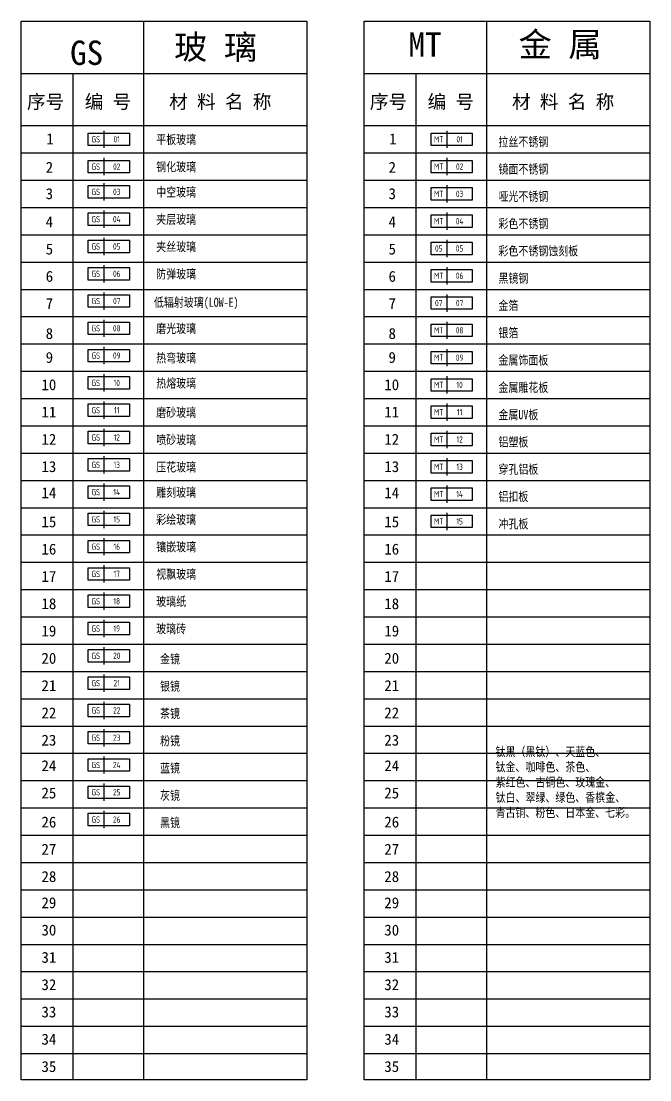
# Model space of a CAD drawing. Header units: millimetres. Extents: x -108685 to 756730, y -311791 to -113.
# Drawn here: x -36600 to -31439, y -280121 to -271435 of the extents above; entities that cross this region are included whole.
import ezdxf
from ezdxf.enums import TextEntityAlignment as Align

# ---------------------------------------------------------------- set-up
doc = ezdxf.new("R2010")
doc.units = ezdxf.units.MM
doc.layers.add('XX9-【标注引线】Dim', color=44, linetype='Continuous')
doc.styles.add('BLIP', font='ARCHSTYL.SHX', dxfattribs={"width": 0.75, "height": 12})
doc.styles.add('LRL-DIMT', font='archquik.shx', dxfattribs={"width": 0.8})
doc.styles.add('LRL-TXT1', font='NSimSun.ttf', dxfattribs={"width": 0.8})
doc.styles.add('新宋体', font='NSimSun.ttf')
doc.styles.add('黑体', font='simhei.ttf')

# ---------------------------------------------------------------- blocks, each defined once
blk = doc.blocks.new('FIN-REF')
for p, q in [((0, -3.5), (0, 3.5)), ((0, 3.5), (23, 3.5)), ((9, -4.83), (9, 4.83)), ((23, 3.5), (23, -3.5)), ((23, -3.5), (0, -3.5))]:
    blk.add_line(p, q)
at = {"style": 'BLIP', "width": 0.8, "flags": 4}
for p in [(-1.25, -3.33), (-1.16, -7.76)]:
    blk.add_attdef('ITEM', text='', height=3.5, dxfattribs=at).set_placement(p, align=Align.BOTTOM_RIGHT)
for tag, p in [('ITEM', (4.27, 0.01)), ('NUM', (15.95, 0.01)), ('ITEM', (10.51, -6.85)), ('ITEM', (10.51, -11.28))]:
    blk.add_attdef(tag, text='', height=3.5, dxfattribs=at).set_placement(p, align=Align.MIDDLE)
for p in [(23.89, -3.41), (24.07, -7.75)]:
    blk.add_attdef('ITEM', text='', height=3.5, dxfattribs=at).set_placement(p, align=Align.BOTTOM_LEFT)

msp = doc.modelspace()

# ---------------------------------------------------------------- linework, layer by layer
for p, q in [((-36599.7, -271435), (-34253.5, -271435)), ((-35595.3, -271435), (-35595.3, -280121.4)), ((-34253.5, -271435), (-34253.5, -280121.4)), ((-33785.4, -271435), (-31439.1, -271435)), ((-32780.9, -271435), (-32780.9, -280121.4)), ((-31439.1, -271435), (-31439.1, -280121.4)), ((-36599.7, -271863.5), (-34253.5, -271863.5)), ((-36175.1, -271863.5), (-36175.1, -280121.4)), ((-33785.4, -271863.5), (-31439.1, -271863.5)), ((-33360.7, -271863.5), (-33360.7, -280121.4)), ((-36599.7, -272292), (-34253.5, -272292)), ((-33785.4, -272292), (-31439.1, -272292)), ((-36599.7, -272516), (-34253.5, -272516)), ((-33785.4, -272516), (-31439.1, -272516)), ((-36599.7, -272739.9), (-34253.5, -272739.9)), ((-33785.4, -272739.9), (-31439.1, -272739.9)), ((-36599.7, -272963.8), (-34253.5, -272963.8)), ((-33785.4, -272963.8), (-31439.1, -272963.8)), ((-36599.7, -273187.8), (-34253.5, -273187.8)), ((-33785.4, -273187.8), (-31439.1, -273187.8)), ((-36599.7, -273411.7), (-34253.5, -273411.7)), ((-33785.4, -273411.7), (-31439.1, -273411.7)), ((-36599.7, -273635.6), (-34253.5, -273635.6)), ((-33785.4, -273635.6), (-31439.1, -273635.6)), ((-36599.7, -273859.5), (-34253.5, -273859.5)), ((-33785.4, -273859.5), (-31439.1, -273859.5)), ((-36599.7, -274083.5), (-34253.5, -274083.5)), ((-33785.4, -274083.5), (-31439.1, -274083.5)), ((-36599.7, -274307.4), (-34253.5, -274307.4)), ((-33785.4, -274307.4), (-31439.1, -274307.4)), ((-36599.7, -274531.3), (-34253.5, -274531.3)), ((-33785.4, -274531.3), (-31439.1, -274531.3)), ((-36599.7, -274755.2), (-34253.5, -274755.2)), ((-33785.4, -274755.2), (-31439.1, -274755.2)), ((-36599.7, -274979.2), (-34253.5, -274979.2)), ((-33785.4, -274979.2), (-31439.1, -274979.2)), ((-36599.7, -275203.1), (-34253.5, -275203.1)), ((-33785.4, -275203.1), (-31439.1, -275203.1)), ((-36599.7, -275427), (-34253.5, -275427)), ((-33785.4, -275427), (-31439.1, -275427)), ((-36599.7, -275651), (-34253.5, -275651)), ((-33785.4, -275651), (-31439.1, -275651)), ((-36599.7, -275874.9), (-34253.5, -275874.9)), ((-33785.4, -275874.9), (-31439.1, -275874.9)), ((-36599.7, -276098.8), (-34253.5, -276098.8)), ((-33785.4, -276098.8), (-31439.1, -276098.8)), ((-36599.7, -276322.7), (-34253.5, -276322.7)), ((-33785.4, -276322.7), (-31439.1, -276322.7)), ((-36599.7, -276546.7), (-34253.5, -276546.7)), ((-33785.4, -276546.7), (-31439.1, -276546.7)), ((-36599.7, -276770.6), (-34253.5, -276770.6)), ((-33785.4, -276770.6), (-31439.1, -276770.6)), ((-36599.7, -276994.5), (-34253.5, -276994.5)), ((-33785.4, -276994.5), (-31439.1, -276994.5)), ((-36599.7, -277218.5), (-34253.5, -277218.5)), ((-33785.4, -277218.5), (-31439.1, -277218.5)), ((-36599.7, -277442.4), (-34253.5, -277442.4)), ((-33785.4, -277442.4), (-31439.1, -277442.4)), ((-36599.7, -277666.3), (-34253.5, -277666.3)), ((-33785.4, -277666.3), (-31439.1, -277666.3)), ((-36599.7, -277890.2), (-34253.5, -277890.2)), ((-33785.4, -277890.2), (-31439.1, -277890.2)), ((-36599.7, -278114.2), (-34253.5, -278114.2)), ((-33785.4, -278114.2), (-31439.1, -278114.2)), ((-36599.7, -278338.1), (-34253.5, -278338.1)), ((-33785.4, -278338.1), (-31439.1, -278338.1)), ((-36599.7, -278562), (-34253.5, -278562)), ((-33785.4, -278562), (-31439.1, -278562)), ((-36599.7, -278786), (-34253.5, -278786)), ((-33785.4, -278786), (-31439.1, -278786)), ((-36599.7, -279009.9), (-34253.5, -279009.9)), ((-33785.4, -279009.9), (-31439.1, -279009.9)), ((-36599.7, -279233.8), (-34253.5, -279233.8)), ((-33785.4, -279233.8), (-31439.1, -279233.8)), ((-36599.7, -279457.7), (-34253.5, -279457.7)), ((-33785.4, -279457.7), (-31439.1, -279457.7)), ((-36599.7, -279681.7), (-34253.5, -279681.7)), ((-33785.4, -279681.7), (-31439.1, -279681.7)), ((-36599.7, -279905.6), (-34253.5, -279905.6)), ((-33785.4, -279905.6), (-31439.1, -279905.6))]:
    msp.add_line(p, q)
for points in [[(-34253.5, -271863.5), (-34253.5, -280121.4), (-36599.7, -280121.4), (-36599.7, -271435)], [(-31439.1, -271863.5), (-31439.1, -280121.4), (-33785.4, -280121.4), (-33785.4, -271435)]]:
    msp.add_lwpolyline(points)

# ---------------------------------------------------------------- block references
ref = msp.add_blockref('FIN-REF', (-36049.2, -272404.4), dxfattribs=dict(xscale=14.67391304340708, yscale=14.67391304340708, zscale=14.67391304340708))
ref.add_attrib('ITEM', 'GS', dxfattribs={"height": 51.36, "style": 'LRL-DIMT', "width": 0.8}).set_placement((-35986.5, -272404.2), align=Align.MIDDLE)
ref.add_attrib('NUM', '01', dxfattribs={"height": 51.36, "style": 'LRL-DIMT', "width": 0.8}).set_placement((-35815.1, -272404.2), align=Align.MIDDLE)
ref = msp.add_blockref('FIN-REF', (-33234.9, -272404.4), dxfattribs=dict(xscale=14.67391304340708, yscale=14.67391304340708, zscale=14.67391304340708))
ref.add_attrib('ITEM', 'MT', dxfattribs={"height": 51.36, "style": 'LRL-DIMT', "width": 0.8}).set_placement((-33172.1, -272404.2), align=Align.MIDDLE)
ref.add_attrib('NUM', '01', dxfattribs={"height": 51.36, "style": 'LRL-DIMT', "width": 0.8}).set_placement((-33000.7, -272404.2), align=Align.MIDDLE)
ref = msp.add_blockref('FIN-REF', (-36049.2, -272628.3), dxfattribs=dict(xscale=14.67391304340708, yscale=14.67391304340708, zscale=14.67391304340708))
ref.add_attrib('ITEM', 'GS', dxfattribs={"height": 51.36, "style": 'LRL-DIMT', "width": 0.8}).set_placement((-35986.5, -272628.1), align=Align.MIDDLE)
ref.add_attrib('NUM', '02', dxfattribs={"height": 51.36, "style": 'LRL-DIMT', "width": 0.8}).set_placement((-35815.1, -272628.1), align=Align.MIDDLE)
ref = msp.add_blockref('FIN-REF', (-33234.9, -272628.3), dxfattribs=dict(xscale=14.67391304340708, yscale=14.67391304340708, zscale=14.67391304340708))
ref.add_attrib('ITEM', 'MT', dxfattribs={"height": 51.36, "style": 'LRL-DIMT', "width": 0.8}).set_placement((-33172.1, -272628.1), align=Align.MIDDLE)
ref.add_attrib('NUM', '02', dxfattribs={"height": 51.36, "style": 'LRL-DIMT', "width": 0.8}).set_placement((-33000.7, -272628.1), align=Align.MIDDLE)
ref = msp.add_blockref('FIN-REF', (-36049.2, -272835.7), dxfattribs=dict(xscale=14.67391304340708, yscale=14.67391304340708, zscale=14.67391304340708))
ref.add_attrib('ITEM', 'GS', dxfattribs={"height": 51.36, "style": 'LRL-DIMT', "width": 0.8}).set_placement((-35986.5, -272835.5), align=Align.MIDDLE)
ref.add_attrib('NUM', '03', dxfattribs={"height": 51.36, "style": 'LRL-DIMT', "width": 0.8}).set_placement((-35815.1, -272835.5), align=Align.MIDDLE)
ref = msp.add_blockref('FIN-REF', (-33234.9, -272852.2), dxfattribs=dict(xscale=14.67391304340708, yscale=14.67391304340708, zscale=14.67391304340708))
ref.add_attrib('ITEM', 'MT', dxfattribs={"height": 51.36, "style": 'LRL-DIMT', "width": 0.8}).set_placement((-33172.1, -272852), align=Align.MIDDLE)
ref.add_attrib('NUM', '03', dxfattribs={"height": 51.36, "style": 'LRL-DIMT', "width": 0.8}).set_placement((-33000.7, -272852), align=Align.MIDDLE)
ref = msp.add_blockref('FIN-REF', (-36049.2, -273059.6), dxfattribs=dict(xscale=14.67391304340708, yscale=14.67391304340708, zscale=14.67391304340708))
ref.add_attrib('ITEM', 'GS', dxfattribs={"height": 51.36, "style": 'LRL-DIMT', "width": 0.8}).set_placement((-35986.5, -273059.4), align=Align.MIDDLE)
ref.add_attrib('NUM', '04', dxfattribs={"height": 51.36, "style": 'LRL-DIMT', "width": 0.8}).set_placement((-35815.1, -273059.4), align=Align.MIDDLE)
ref = msp.add_blockref('FIN-REF', (-33234.9, -273076.2), dxfattribs=dict(xscale=14.67391304340708, yscale=14.67391304340708, zscale=14.67391304340708))
ref.add_attrib('ITEM', 'MT', dxfattribs={"height": 51.36, "style": 'LRL-DIMT', "width": 0.8}).set_placement((-33172.1, -273076), align=Align.MIDDLE)
ref.add_attrib('NUM', '04', dxfattribs={"height": 51.36, "style": 'LRL-DIMT', "width": 0.8}).set_placement((-33000.7, -273076), align=Align.MIDDLE)
ref = msp.add_blockref('FIN-REF', (-36049.2, -273283.6), dxfattribs=dict(xscale=14.67391304340708, yscale=14.67391304340708, zscale=14.67391304340708))
ref.add_attrib('ITEM', 'GS', dxfattribs={"height": 51.36, "style": 'LRL-DIMT', "width": 0.8}).set_placement((-35986.5, -273283.4), align=Align.MIDDLE)
ref.add_attrib('NUM', '05', dxfattribs={"height": 51.36, "style": 'LRL-DIMT', "width": 0.8}).set_placement((-35815.1, -273283.4), align=Align.MIDDLE)
ref = msp.add_blockref('FIN-REF', (-33234.9, -273300.1), dxfattribs=dict(xscale=14.67391304340708, yscale=14.67391304340708, zscale=14.67391304340708))
ref.add_attrib('ITEM', '05', dxfattribs={"height": 51.36, "style": 'LRL-DIMT', "width": 0.8}).set_placement((-33172.1, -273299.9), align=Align.MIDDLE)
ref.add_attrib('NUM', '05', dxfattribs={"height": 51.36, "style": 'LRL-DIMT', "width": 0.8}).set_placement((-33000.7, -273299.9), align=Align.MIDDLE)
ref = msp.add_blockref('FIN-REF', (-36049.2, -273507.5), dxfattribs=dict(xscale=14.67391304340708, yscale=14.67391304340708, zscale=14.67391304340708))
ref.add_attrib('ITEM', 'GS', dxfattribs={"height": 51.36, "style": 'LRL-DIMT', "width": 0.8}).set_placement((-35986.5, -273507.3), align=Align.MIDDLE)
ref.add_attrib('NUM', '06', dxfattribs={"height": 51.36, "style": 'LRL-DIMT', "width": 0.8}).set_placement((-35815.1, -273507.3), align=Align.MIDDLE)
ref = msp.add_blockref('FIN-REF', (-33234.9, -273524), dxfattribs=dict(xscale=14.67391304340708, yscale=14.67391304340708, zscale=14.67391304340708))
ref.add_attrib('ITEM', 'MT', dxfattribs={"height": 51.36, "style": 'LRL-DIMT', "width": 0.8}).set_placement((-33172.1, -273523.8), align=Align.MIDDLE)
ref.add_attrib('NUM', '06', dxfattribs={"height": 51.36, "style": 'LRL-DIMT', "width": 0.8}).set_placement((-33000.7, -273523.8), align=Align.MIDDLE)
ref = msp.add_blockref('FIN-REF', (-36049.2, -273731.4), dxfattribs=dict(xscale=14.67391304340708, yscale=14.67391304340708, zscale=14.67391304340708))
ref.add_attrib('ITEM', 'GS', dxfattribs={"height": 51.36, "style": 'LRL-DIMT', "width": 0.8}).set_placement((-35986.5, -273731.2), align=Align.MIDDLE)
ref.add_attrib('NUM', '07', dxfattribs={"height": 51.36, "style": 'LRL-DIMT', "width": 0.8}).set_placement((-35815.1, -273731.2), align=Align.MIDDLE)
ref = msp.add_blockref('FIN-REF', (-33234.9, -273748), dxfattribs=dict(xscale=14.67391304340708, yscale=14.67391304340708, zscale=14.67391304340708))
ref.add_attrib('ITEM', '07', dxfattribs={"height": 51.36, "style": 'LRL-DIMT', "width": 0.8}).set_placement((-33172.1, -273747.8), align=Align.MIDDLE)
ref.add_attrib('NUM', '07', dxfattribs={"height": 51.36, "style": 'LRL-DIMT', "width": 0.8}).set_placement((-33000.7, -273747.8), align=Align.MIDDLE)
ref = msp.add_blockref('FIN-REF', (-36049.2, -273955.3), dxfattribs=dict(xscale=14.67391304340708, yscale=14.67391304340708, zscale=14.67391304340708))
ref.add_attrib('ITEM', 'GS', dxfattribs={"height": 51.36, "style": 'LRL-DIMT', "width": 0.8}).set_placement((-35986.5, -273955.1), align=Align.MIDDLE)
ref.add_attrib('NUM', '08', dxfattribs={"height": 51.36, "style": 'LRL-DIMT', "width": 0.8}).set_placement((-35815.1, -273955.1), align=Align.MIDDLE)
ref = msp.add_blockref('FIN-REF', (-33234.9, -273971.9), dxfattribs=dict(xscale=14.67391304340708, yscale=14.67391304340708, zscale=14.67391304340708))
ref.add_attrib('ITEM', 'MT', dxfattribs={"height": 51.36, "style": 'LRL-DIMT', "width": 0.8}).set_placement((-33172.1, -273971.7), align=Align.MIDDLE)
ref.add_attrib('NUM', '08', dxfattribs={"height": 51.36, "style": 'LRL-DIMT', "width": 0.8}).set_placement((-33000.7, -273971.7), align=Align.MIDDLE)
ref = msp.add_blockref('FIN-REF', (-36049.2, -274179.3), dxfattribs=dict(xscale=14.67391304340708, yscale=14.67391304340708, zscale=14.67391304340708))
ref.add_attrib('ITEM', 'GS', dxfattribs={"height": 51.36, "style": 'LRL-DIMT', "width": 0.8}).set_placement((-35986.5, -274179.1), align=Align.MIDDLE)
ref.add_attrib('NUM', '09', dxfattribs={"height": 51.36, "style": 'LRL-DIMT', "width": 0.8}).set_placement((-35815.1, -274179.1), align=Align.MIDDLE)
ref = msp.add_blockref('FIN-REF', (-33234.9, -274195.8), dxfattribs=dict(xscale=14.67391304340708, yscale=14.67391304340708, zscale=14.67391304340708))
ref.add_attrib('ITEM', 'MT', dxfattribs={"height": 51.36, "style": 'LRL-DIMT', "width": 0.8}).set_placement((-33172.1, -274195.6), align=Align.MIDDLE)
ref.add_attrib('NUM', '09', dxfattribs={"height": 51.36, "style": 'LRL-DIMT', "width": 0.8}).set_placement((-33000.7, -274195.6), align=Align.MIDDLE)
ref = msp.add_blockref('FIN-REF', (-36049.2, -274403.2), dxfattribs=dict(xscale=14.67391304340708, yscale=14.67391304340708, zscale=14.67391304340708))
ref.add_attrib('ITEM', 'GS', dxfattribs={"height": 51.36, "style": 'LRL-DIMT', "width": 0.8}).set_placement((-35986.5, -274403), align=Align.MIDDLE)
ref.add_attrib('NUM', '10', dxfattribs={"height": 51.36, "style": 'LRL-DIMT', "width": 0.8}).set_placement((-35815.1, -274403), align=Align.MIDDLE)
ref = msp.add_blockref('FIN-REF', (-33234.9, -274419.7), dxfattribs=dict(xscale=14.67391304340708, yscale=14.67391304340708, zscale=14.67391304340708))
ref.add_attrib('ITEM', 'MT', dxfattribs={"height": 51.36, "style": 'LRL-DIMT', "width": 0.8}).set_placement((-33172.1, -274419.5), align=Align.MIDDLE)
ref.add_attrib('NUM', '10', dxfattribs={"height": 51.36, "style": 'LRL-DIMT', "width": 0.8}).set_placement((-33000.7, -274419.5), align=Align.MIDDLE)
ref = msp.add_blockref('FIN-REF', (-36049.2, -274627.1), dxfattribs=dict(xscale=14.67391304340708, yscale=14.67391304340708, zscale=14.67391304340708))
ref.add_attrib('ITEM', 'GS', dxfattribs={"height": 51.36, "style": 'LRL-DIMT', "width": 0.8}).set_placement((-35986.5, -274626.9), align=Align.MIDDLE)
ref.add_attrib('NUM', '11', dxfattribs={"height": 51.36, "style": 'LRL-DIMT', "width": 0.8}).set_placement((-35815.1, -274626.9), align=Align.MIDDLE)
ref = msp.add_blockref('FIN-REF', (-33234.9, -274643.7), dxfattribs=dict(xscale=14.67391304340708, yscale=14.67391304340708, zscale=14.67391304340708))
ref.add_attrib('ITEM', 'MT', dxfattribs={"height": 51.36, "style": 'LRL-DIMT', "width": 0.8}).set_placement((-33172.1, -274643.5), align=Align.MIDDLE)
ref.add_attrib('NUM', '11', dxfattribs={"height": 51.36, "style": 'LRL-DIMT', "width": 0.8}).set_placement((-33000.7, -274643.5), align=Align.MIDDLE)
ref = msp.add_blockref('FIN-REF', (-36049.2, -274851), dxfattribs=dict(xscale=14.67391304340708, yscale=14.67391304340708, zscale=14.67391304340708))
ref.add_attrib('ITEM', 'GS', dxfattribs={"height": 51.36, "style": 'LRL-DIMT', "width": 0.8}).set_placement((-35986.5, -274850.9), align=Align.MIDDLE)
ref.add_attrib('NUM', '12', dxfattribs={"height": 51.36, "style": 'LRL-DIMT', "width": 0.8}).set_placement((-35815.1, -274850.9), align=Align.MIDDLE)
ref = msp.add_blockref('FIN-REF', (-33234.9, -274867.6), dxfattribs=dict(xscale=14.67391304340708, yscale=14.67391304340708, zscale=14.67391304340708))
ref.add_attrib('ITEM', 'MT', dxfattribs={"height": 51.36, "style": 'LRL-DIMT', "width": 0.8}).set_placement((-33172.1, -274867.4), align=Align.MIDDLE)
ref.add_attrib('NUM', '12', dxfattribs={"height": 51.36, "style": 'LRL-DIMT', "width": 0.8}).set_placement((-33000.7, -274867.4), align=Align.MIDDLE)
ref = msp.add_blockref('FIN-REF', (-36049.2, -275075), dxfattribs=dict(xscale=14.67391304340708, yscale=14.67391304340708, zscale=14.67391304340708))
ref.add_attrib('ITEM', 'GS', dxfattribs={"height": 51.36, "style": 'LRL-DIMT', "width": 0.8}).set_placement((-35986.5, -275074.8), align=Align.MIDDLE)
ref.add_attrib('NUM', '13', dxfattribs={"height": 51.36, "style": 'LRL-DIMT', "width": 0.8}).set_placement((-35815.1, -275074.8), align=Align.MIDDLE)
ref = msp.add_blockref('FIN-REF', (-33234.9, -275091.5), dxfattribs=dict(xscale=14.67391304340708, yscale=14.67391304340708, zscale=14.67391304340708))
ref.add_attrib('ITEM', 'MT', dxfattribs={"height": 51.36, "style": 'LRL-DIMT', "width": 0.8}).set_placement((-33172.1, -275091.3), align=Align.MIDDLE)
ref.add_attrib('NUM', '13', dxfattribs={"height": 51.36, "style": 'LRL-DIMT', "width": 0.8}).set_placement((-33000.7, -275091.3), align=Align.MIDDLE)
ref = msp.add_blockref('FIN-REF', (-36049.2, -275298.9), dxfattribs=dict(xscale=14.67391304340708, yscale=14.67391304340708, zscale=14.67391304340708))
ref.add_attrib('ITEM', 'GS', dxfattribs={"height": 51.36, "style": 'LRL-DIMT', "width": 0.8}).set_placement((-35986.5, -275298.7), align=Align.MIDDLE)
ref.add_attrib('NUM', '14', dxfattribs={"height": 51.36, "style": 'LRL-DIMT', "width": 0.8}).set_placement((-35815.1, -275298.7), align=Align.MIDDLE)
ref = msp.add_blockref('FIN-REF', (-33234.9, -275315.4), dxfattribs=dict(xscale=14.67391304340708, yscale=14.67391304340708, zscale=14.67391304340708))
ref.add_attrib('ITEM', 'MT', dxfattribs={"height": 51.36, "style": 'LRL-DIMT', "width": 0.8}).set_placement((-33172.1, -275315.3), align=Align.MIDDLE)
ref.add_attrib('NUM', '14', dxfattribs={"height": 51.36, "style": 'LRL-DIMT', "width": 0.8}).set_placement((-33000.7, -275315.3), align=Align.MIDDLE)
ref = msp.add_blockref('FIN-REF', (-36049.2, -275522.8), dxfattribs=dict(xscale=14.67391304340708, yscale=14.67391304340708, zscale=14.67391304340708))
ref.add_attrib('ITEM', 'GS', dxfattribs={"height": 51.36, "style": 'LRL-DIMT', "width": 0.8}).set_placement((-35986.5, -275522.6), align=Align.MIDDLE)
ref.add_attrib('NUM', '15', dxfattribs={"height": 51.36, "style": 'LRL-DIMT', "width": 0.8}).set_placement((-35815.1, -275522.6), align=Align.MIDDLE)
ref = msp.add_blockref('FIN-REF', (-33234.9, -275539.4), dxfattribs=dict(xscale=14.67391304340708, yscale=14.67391304340708, zscale=14.67391304340708))
ref.add_attrib('ITEM', 'MT', dxfattribs={"height": 51.36, "style": 'LRL-DIMT', "width": 0.8}).set_placement((-33172.1, -275539.2), align=Align.MIDDLE)
ref.add_attrib('NUM', '15', dxfattribs={"height": 51.36, "style": 'LRL-DIMT', "width": 0.8}).set_placement((-33000.7, -275539.2), align=Align.MIDDLE)
ref = msp.add_blockref('FIN-REF', (-36049.2, -275746.8), dxfattribs=dict(xscale=14.67391304340708, yscale=14.67391304340708, zscale=14.67391304340708))
ref.add_attrib('ITEM', 'GS', dxfattribs={"height": 51.36, "style": 'LRL-DIMT', "width": 0.8}).set_placement((-35986.5, -275746.6), align=Align.MIDDLE)
ref.add_attrib('NUM', '16', dxfattribs={"height": 51.36, "style": 'LRL-DIMT', "width": 0.8}).set_placement((-35815.1, -275746.6), align=Align.MIDDLE)
ref = msp.add_blockref('FIN-REF', (-36049.2, -275970.7), dxfattribs=dict(xscale=14.67391304340708, yscale=14.67391304340708, zscale=14.67391304340708))
ref.add_attrib('ITEM', 'GS', dxfattribs={"height": 51.36, "style": 'LRL-DIMT', "width": 0.8}).set_placement((-35986.5, -275970.5), align=Align.MIDDLE)
ref.add_attrib('NUM', '17', dxfattribs={"height": 51.36, "style": 'LRL-DIMT', "width": 0.8}).set_placement((-35815.1, -275970.5), align=Align.MIDDLE)
ref = msp.add_blockref('FIN-REF', (-36049.2, -276194.6), dxfattribs=dict(xscale=14.67391304340708, yscale=14.67391304340708, zscale=14.67391304340708))
ref.add_attrib('ITEM', 'GS', dxfattribs={"height": 51.36, "style": 'LRL-DIMT', "width": 0.8}).set_placement((-35986.5, -276194.4), align=Align.MIDDLE)
ref.add_attrib('NUM', '18', dxfattribs={"height": 51.36, "style": 'LRL-DIMT', "width": 0.8}).set_placement((-35815.1, -276194.4), align=Align.MIDDLE)
ref = msp.add_blockref('FIN-REF', (-36049.2, -276418.5), dxfattribs=dict(xscale=14.67391304340708, yscale=14.67391304340708, zscale=14.67391304340708))
ref.add_attrib('ITEM', 'GS', dxfattribs={"height": 51.36, "style": 'LRL-DIMT', "width": 0.8}).set_placement((-35986.5, -276418.4), align=Align.MIDDLE)
ref.add_attrib('NUM', '19', dxfattribs={"height": 51.36, "style": 'LRL-DIMT', "width": 0.8}).set_placement((-35815.1, -276418.4), align=Align.MIDDLE)
ref = msp.add_blockref('FIN-REF', (-36049.2, -276642.5), dxfattribs=dict(xscale=14.67391304340708, yscale=14.67391304340708, zscale=14.67391304340708))
ref.add_attrib('ITEM', 'GS', dxfattribs={"height": 51.36, "style": 'LRL-DIMT', "width": 0.8}).set_placement((-35986.5, -276642.3), align=Align.MIDDLE)
ref.add_attrib('NUM', '20', dxfattribs={"height": 51.36, "style": 'LRL-DIMT', "width": 0.8}).set_placement((-35815.1, -276642.3), align=Align.MIDDLE)
ref = msp.add_blockref('FIN-REF', (-36049.2, -276866.4), dxfattribs=dict(xscale=14.67391304340708, yscale=14.67391304340708, zscale=14.67391304340708))
ref.add_attrib('ITEM', 'GS', dxfattribs={"height": 51.36, "style": 'LRL-DIMT', "width": 0.8}).set_placement((-35986.5, -276866.2), align=Align.MIDDLE)
ref.add_attrib('NUM', '21', dxfattribs={"height": 51.36, "style": 'LRL-DIMT', "width": 0.8}).set_placement((-35815.1, -276866.2), align=Align.MIDDLE)
ref = msp.add_blockref('FIN-REF', (-36049.2, -277090.3), dxfattribs=dict(xscale=14.67391304340708, yscale=14.67391304340708, zscale=14.67391304340708))
ref.add_attrib('ITEM', 'GS', dxfattribs={"height": 51.36, "style": 'LRL-DIMT', "width": 0.8}).set_placement((-35986.5, -277090.1), align=Align.MIDDLE)
ref.add_attrib('NUM', '22', dxfattribs={"height": 51.36, "style": 'LRL-DIMT', "width": 0.8}).set_placement((-35815.1, -277090.1), align=Align.MIDDLE)
ref = msp.add_blockref('FIN-REF', (-36049.2, -277314.3), dxfattribs=dict(xscale=14.67391304340708, yscale=14.67391304340708, zscale=14.67391304340708))
ref.add_attrib('ITEM', 'GS', dxfattribs={"height": 51.36, "style": 'LRL-DIMT', "width": 0.8}).set_placement((-35986.5, -277314.1), align=Align.MIDDLE)
ref.add_attrib('NUM', '23', dxfattribs={"height": 51.36, "style": 'LRL-DIMT', "width": 0.8}).set_placement((-35815.1, -277314.1), align=Align.MIDDLE)
ref = msp.add_blockref('FIN-REF', (-36049.2, -277538.2), dxfattribs=dict(xscale=14.67391304340708, yscale=14.67391304340708, zscale=14.67391304340708))
ref.add_attrib('ITEM', 'GS', dxfattribs={"height": 51.36, "style": 'LRL-DIMT', "width": 0.8}).set_placement((-35986.5, -277538), align=Align.MIDDLE)
ref.add_attrib('NUM', '24', dxfattribs={"height": 51.36, "style": 'LRL-DIMT', "width": 0.8}).set_placement((-35815.1, -277538), align=Align.MIDDLE)
ref = msp.add_blockref('FIN-REF', (-36049.2, -277762.1), dxfattribs=dict(xscale=14.67391304340708, yscale=14.67391304340708, zscale=14.67391304340708))
ref.add_attrib('ITEM', 'GS', dxfattribs={"height": 51.36, "style": 'LRL-DIMT', "width": 0.8}).set_placement((-35986.5, -277761.9), align=Align.MIDDLE)
ref.add_attrib('NUM', '25', dxfattribs={"height": 51.36, "style": 'LRL-DIMT', "width": 0.8}).set_placement((-35815.1, -277761.9), align=Align.MIDDLE)
ref = msp.add_blockref('FIN-REF', (-36049.2, -277986), dxfattribs=dict(xscale=14.67391304340708, yscale=14.67391304340708, zscale=14.67391304340708))
ref.add_attrib('ITEM', 'GS', dxfattribs={"height": 51.36, "style": 'LRL-DIMT', "width": 0.8}).set_placement((-35986.5, -277985.8), align=Align.MIDDLE)
ref.add_attrib('NUM', '26', dxfattribs={"height": 51.36, "style": 'LRL-DIMT', "width": 0.8}).set_placement((-35815.1, -277985.8), align=Align.MIDDLE)

# ---------------------------------------------------------------- texts
at = {"style": '新宋体'}
for s, height, p in [('序号', 111.96, (-36551.8, -272151.6)), ('编 号', 111.96, (-36077.8, -272151.6)), ('材 料 名 称', 111.96, (-35384.8, -272151.6)), ('序号', 111.96, (-33737.4, -272151.6)), ('编 号', 111.96, (-33263.5, -272151.6)), ('材 料 名 称', 111.96, (-32570.4, -272151.6)), ('1', 89.6, (-36392.9, -272445.3)), ('1', 89.6, (-33578.6, -272445.3)), ('2', 89.6, (-36398.4, -272678.8)), ('2', 89.6, (-33584.1, -272678.8)), ('3', 89.6, (-36398.4, -272895.3)), ('3', 89.6, (-33584.1, -272895.3)), ('4', 89.6, (-36398.4, -273125.7)), ('4', 89.6, (-33584.1, -273125.7)), ('5', 89.6, (-36398.4, -273349.6)), ('5', 89.6, (-33584.1, -273349.6)), ('6', 89.6, (-36398.4, -273573.5)), ('6', 89.6, (-33584.1, -273573.5)), ('7', 89.6, (-36398.4, -273797.4)), ('7', 89.6, (-33584.1, -273797.4)), ('8', 89.6, (-36398.4, -274042.5)), ('8', 89.6, (-33584.1, -274042.5)), ('9', 89.6, (-36398.4, -274238.9)), ('9', 89.6, (-33584.1, -274238.9)), ('10', 89.57, (-36433.1, -274462.8)), ('10', 89.57, (-33618.8, -274462.8)), ('11', 89.57, (-36433.1, -274686.7)), ('11', 89.57, (-33618.8, -274686.7)), ('12', 89.57, (-36433.1, -274910.7)), ('12', 89.57, (-33618.8, -274910.7)), ('13', 89.57, (-36433.1, -275134.6)), ('13', 89.57, (-33618.8, -275134.6)), ('14', 89.57, (-36433.1, -275349.5)), ('14', 89.57, (-33618.8, -275349.5)), ('15', 89.57, (-36433.1, -275587.7)), ('15', 89.57, (-33618.8, -275587.7)), ('16', 89.57, (-36433.1, -275811.6)), ('16', 89.57, (-33618.8, -275811.6)), ('17', 89.57, (-36433.1, -276035.5)), ('17', 89.57, (-33618.8, -276035.5)), ('18', 89.57, (-36433.1, -276259.5)), ('18', 89.57, (-33618.8, -276259.5)), ('19', 89.57, (-36433.1, -276483.4)), ('19', 89.57, (-33618.8, -276483.4)), ('20', 89.57, (-36433.1, -276707.3)), ('20', 89.57, (-33618.8, -276707.3)), ('21', 89.57, (-36433.1, -276931.3)), ('21', 89.57, (-33618.8, -276931.3)), ('22', 89.57, (-36433.1, -277155.2)), ('22', 89.57, (-33618.8, -277155.2)), ('23', 89.57, (-36433.1, -277379.1)), ('23', 89.57, (-33618.8, -277379.1)), ('24', 89.57, (-36433.1, -277588.8)), ('24', 89.57, (-33618.8, -277588.8)), ('25', 89.57, (-36433.1, -277812.7)), ('25', 89.57, (-33618.8, -277812.7)), ('26', 89.57, (-36433.1, -278051)), ('26', 89.57, (-33618.8, -278051)), ('27', 89.57, (-36433.1, -278274.3)), ('27', 89.57, (-33618.8, -278274.3)), ('28', 89.57, (-36433.1, -278498.2)), ('28', 89.57, (-33618.8, -278498.2)), ('29', 89.57, (-36433.1, -278713.5)), ('29', 89.57, (-33618.8, -278713.5)), ('30', 89.57, (-36433.1, -278937.5)), ('30', 89.57, (-33618.8, -278937.5)), ('31', 89.57, (-36433.1, -279161.4)), ('31', 89.57, (-33618.8, -279161.4)), ('32', 89.57, (-36433.1, -279385.3)), ('32', 89.57, (-33618.8, -279385.3)), ('33', 89.57, (-36433.1, -279609.2)), ('33', 89.57, (-33618.8, -279609.2)), ('34', 89.57, (-36433.1, -279833.2)), ('34', 89.57, (-33618.8, -279833.2)), ('35', 89.57, (-36433.1, -280057.1)), ('35', 89.57, (-33618.8, -280057.1))]:
    msp.add_text(s, height=height, dxfattribs=at).set_placement(p)
at = {"style": 'LRL-TXT1', "width": 0.8}
for s, p in [('平板玻璃', (-35491.1, -272443.2)), ('拉丝不锈钢', (-32681.8, -272461.8)), ('钢化玻璃', (-35491.1, -272667.2)), ('镜面不锈钢', (-32681.8, -272685.7)), ('中空玻璃', (-35491.1, -272874.5)), ('哑光不锈钢', (-32681.8, -272909.6)), ('夹层玻璃', (-35491.1, -273098.5)), ('彩色不锈钢', (-32681.8, -273133.6)), ('夹丝玻璃', (-35491.1, -273322.4)), ('彩色不锈钢蚀刻板', (-32681.8, -273357.5)), ('防弹玻璃', (-35491.1, -273546.3)), ('黑镜钢', (-32681.8, -273581.4)), (' 低辐射玻璃(LOW-E)', (-35550.8, -273778.8)), ('金箔', (-32681.8, -273805.3)), ('磨光玻璃', (-35491.1, -273994.2)), ('银箔', (-32681.8, -274029.3)), ('热弯玻璃', (-35491.1, -274234.7)), ('金属饰面板', (-32681.8, -274253.2)), ('热熔玻璃', (-35491.1, -274442)), ('金属雕花板', (-32681.8, -274477.1)), ('磨砂玻璃', (-35491.1, -274682.5)), ('金属UV板', (-32681.8, -274701.1)), ('喷砂玻璃', (-35491.1, -274906.4)), ('铝塑板', (-32681.8, -274925)), ('压花玻璃', (-35491.1, -275130.4)), ('穿孔铝板', (-32681.8, -275148.9)), ('雕刻玻璃', (-35491.1, -275337.8)), ('铝扣板', (-32681.8, -275372.8)), ('彩绘玻璃', (-35491.1, -275561.7)), ('冲孔板', (-32681.8, -275596.8)), ('镶嵌玻璃', (-35491.1, -275785.6)), ('视飘玻璃', (-35491.1, -276009.5)), ('玻璃纸', (-35491.1, -276233.5)), ('玻璃砖', (-35491.1, -276457.4)), ('金镜', (-35459.6, -276705.2)), ('银镜', (-35459.6, -276929.1)), ('茶镜', (-35459.6, -277153)), ('粉镜', (-35459.6, -277376.9)), ('蓝镜', (-35459.6, -277600.9)), ('灰镜', (-35459.6, -277824.8)), ('黑镜', (-35459.6, -278048.7))]:
    msp.add_text(s, height=75, dxfattribs=at).set_placement(p)
at = {"insert": (-32705.7, -277390.8), "char_height": 75, "width": 2278.354, "attachment_point": 1, "style": 'LRL-TXT1'}
msp.add_mtext('钛黑（黑钛）、天蓝色、\\P钛金、咖啡色、茶色、\\P紫红色、古铜色、玫瑰金、\\P钛白、翠绿、绿色、香槟金、\\P青古铜、粉色、日本金、七彩。', dxfattribs=at)
at = {"layer": 'XX9-【标注引线】Dim', "style": '黑体'}
for s, p in [('玻 璃 ', (-35344.5, -271747.6)), ('MT', (-33420.4, -271725.4)), ('金 属 ', (-32516.5, -271725.9)), ('GS', (-36198.4, -271794))]:
    msp.add_text(s, height=200, dxfattribs=at).set_placement(p)

doc.saveas('drawing.dxf')
